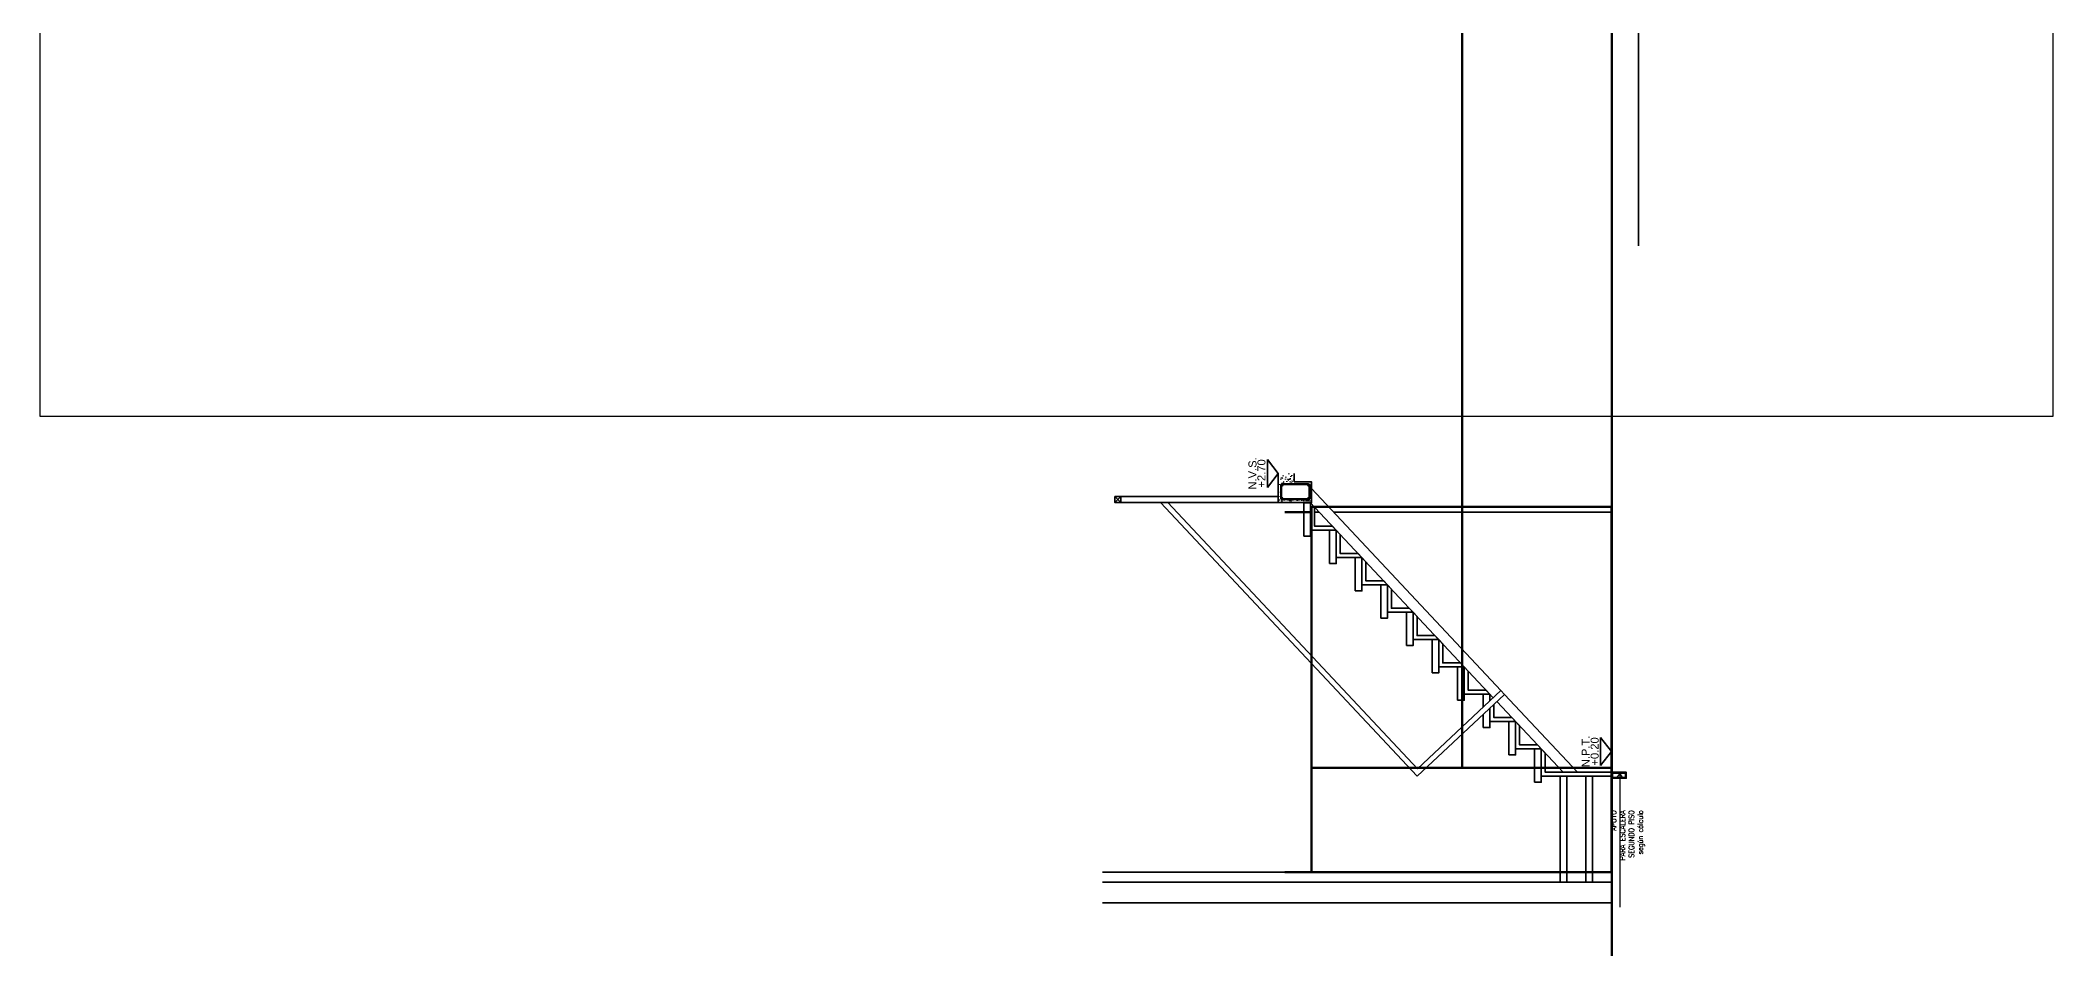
# Model space of a CAD drawing. Header units: metres. Extents: x 45 to 666, y -23 to 325.
# Drawn here: x 83.65 to 98.74, y 34.96 to 41.77 of the extents above; entities that cross this region are included whole.
import ezdxf
from ezdxf.enums import TextEntityAlignment as Align

# ---------------------------------------------------------------- set-up
doc = ezdxf.new("R2010")
doc.units = ezdxf.units.M
doc.header["$LTSCALE"] = 5
doc.header["$MEASUREMENT"] = 0
doc.layers.get('0').update_dxf_attribs({"color": 30})
doc.layers.get('DEFPOINTS').update_dxf_attribs({"color": 210})
for name, color, linetype, lineweight in [('A-ANNO-NOTE', 7, 'Continuous', 35), ('A-ELEV-MBE1', 7, 'Continuous', 35), ('A-ELEV-OTLN', 1, 'Continuous', 50), ('A-ELEV-PATT', 8, 'Continuous', 18), ('A-WALL-FULL', 7, 'Continuous', 35), ('A-WALL-FULL-EXTR', 7, 'Continuous', 35)]:
    doc.layers.add(name, color=color, linetype=linetype, lineweight=lineweight)
doc.styles.add('E-ARIAL', font='arial.ttf')
doc.styles.add('E-ROMANS', font='romans.shx', dxfattribs={"width": 0.8})
doc.dimstyles.new('E-0005_TICK_18', dxfattribs={"dimscale": 0.001, "dimtxt": 9, "dimasz": 9, "dimexe": 4.5, "dimexo": 3, "dimgap": 4.5, "dimtad": 0, "dimdec": 0, "dimlfac": 1000, "dimzin": 0, "dimdsep": 46, "dimtxsty": 'E-ROMANS', "dimblk": 'OBLIQUE', "dimcen": 4.5, "dimclrd": 256, "dimclre": 256, "dimclrt": 256, "dimadec": 0, "dimazin": 0, "dimtfac": 1, "dimtdec": 0, "dimtmove": 1, "dimatfit": 3, "dimldrblk": 'OPEN90', "dimfxl": 1, "dimtfill": 1, "dimtolj": 1, "dimtzin": 0, "dimarcsym": 0})

# ---------------------------------------------------------------- blocks, each defined once
blk = doc.blocks.new('TAG-LEVEL-CO')
for points in [[(0.352, 0.272), (-0.352, 0.272)], [(0.352, 0.272), (0, 0), (-0.352, 0.272)]]:
    blk.add_lwpolyline(points)
at = {"style": 'E-ARIAL'}
for tag, p in [('N.P.T.', (0, 0.486)), ('%%P0,00', (0, 0.262))]:
    blk.add_attdef(tag, text='', height=0.2, dxfattribs=at).set_placement(p, align=Align.BOTTOM_CENTER)
blk = doc.blocks.new('PIE DERECHO 2X2')
blk.add_lwpolyline([(-0.045, 0), (0, 0), (0, -0.045), (-0.045, -0.045), (-0.045, 0)])
at = {"color": 1}
for points in [[(-0.045, 0), (0, -0.045)], [(0, 0), (-0.045, -0.045)]]:
    blk.add_lwpolyline(points, dxfattribs=at)
blk = doc.blocks.new('_Oblique')
at = {"color": 0, "linetype": 'ByBlock', "lineweight": -2}
blk.add_line((-0.5, -0.5), (0.5, 0.5), dxfattribs=at)

msp = doc.modelspace()

# ---------------------------------------------------------------- hatches: boundary and pattern name
at = {"layer": 'A-ELEV-PATT'}
h = msp.add_hatch(dxfattribs=at)
h.set_pattern_fill('AR-CONC', color=256, scale=0.0004, style=0)
h.set_pattern_definition([(140, (95.433415, 40.77224), (0.0063756, 0.0728739), [0.00762, -0.08382]), (85, (95.433415, 40.77224), (-0.0764227, -0.0140971), [0.006096, -0.067056]), (190.451, (95.43395, 40.77831), (-0.0700467, 0.058777), [0.006476, -0.071236]), (136.1842, (95.413095, 40.77224), (0.016817, 0.1084316), [0.01143, -0.12573]), (186.6356, (95.4145, 40.78127), (-0.0989702, 0.0949617), [0.009714, -0.106854]), (81.184, (95.4131, 40.77224), (-0.09897, 0.094962), [0.009144, -0.100584]), (111, (95.418175, 40.7824), (0.0409062, 0.060646), [0.00762, -0.08382]), (56, (95.418175, 40.7824), (-0.0736752, 0.0247208), [0.006096, -0.067056]), (161.4514, (95.421584, 40.78745), (-0.0327691, 0.0853666), [0.006476, -0.071236]), (127.5, (95.433415, 40.772238), (-0.03382202, 0.00123544), [0, -0.0662432, 0, -0.068072, 0, -0.06731]), (97.5, (95.433415, 40.77224), (-0.04007223, 0.02672787), [0, -0.0388112, 0, -0.0647192, 0, -0.025654]), (57.5, (95.433415, 40.749581), (0.0022915, 0.05423624), [0, -0.0254, 0, -0.079248, 0, -0.105156]), (47.5, (95.433415, 40.73942), (-0.0101706, 0.0592517), [0, -0.03302, 0, -0.0526288, 0, -0.074676])])
h.paths.add_polyline_path([(92.9334, 38.5215), (92.9334, 38.3035), (93.1834, 38.3035), (93.1834, 38.4575), (93.0534, 38.4575), (93.0534, 38.5215)])
h.paths.add_polyline_path([(93.1697, 38.4431), (93.1697, 38.3251), (92.9517, 38.3251), (92.9517, 38.4431)], flags=16)
h.paths.add_polyline_path([(93.1647, 38.4381), (93.1647, 38.3301), (92.9567, 38.3301), (92.9567, 38.4381)], flags=0)
h.paths.add_polyline_path([(92.9617, 38.4381, -2.4142136), (92.9567, 38.4331), (92.9567, 38.3351, -2.4142136), (92.9617, 38.3301), (93.1597, 38.3301, -2.4142136), (93.1647, 38.3351), (93.1647, 38.4331, -2.5445933), (93.1601, 38.4381, 0.7800882), (93.1571, 38.4288, -0.7511408), (93.1597, 38.4381)], flags=0)

# ---------------------------------------------------------------- linework, layer by layer
at = {"layer": 'A-ANNO-NOTE'}
for p, q in [((93.9747, 36.2505), (92.0507, 38.3035)), ((93.9766, 36.3071), (92.1056, 38.3035)), ((93.9747, 36.2505), (94.6305, 36.865)), ((93.9766, 36.3071), (94.6031, 36.8942)), ((94.6305, 36.865), (94.6031, 36.8942))]:
    msp.add_line(p, q, dxfattribs=at)
at = {"layer": 'A-ELEV-MBE1'}
for p, q in [((91.7534, 38.3035), (91.7534, 38.3485)), ((91.7534, 38.3485), (92.9334, 38.3485)), ((93.1834, 38.4091), (94.6031, 36.8942)), ((91.7534, 38.3035), (92.9334, 38.3035)), ((93.1727, 38.3035), (94.5447, 36.8395)), ((93.2402, 38.2315), (93.2055, 38.2315)), ((95.4334, 38.2315), (93.3498, 38.2315)), ((93.1834, 37.1534), (93.1834, 38.0955)), ((93.1834, 35.5315), (93.1834, 37.0949)), ((94.6305, 36.865), (95.1782, 36.2805)), ((94.5721, 36.8103), (95.0686, 36.2805)), ((92.9834, 35.5315), (91.6148, 35.5315)), ((95.0467, 35.5315), (93.1834, 35.5315)), ((95.2388, 35.5315), (95.0967, 35.5315)), ((95.4334, 35.5315), (95.2888, 35.5315)), ((91.6148, 35.4555), (95.4334, 35.4555)), ((91.6148, 35.3015), (95.4334, 35.3015))]:
    msp.add_line(p, q, dxfattribs=at)
for points in [[(95.4334, 35.3015), (95.4334, 38.5215)], [(93.1255, 38.0505), (93.1755, 38.0505), (93.1755, 38.3005), (93.1255, 38.3005), (93.1255, 38.0505)], [(93.3177, 37.8455), (93.3677, 37.8455), (93.3677, 38.0955), (93.3177, 38.0955), (93.3177, 37.8455)], [(93.5098, 37.6405), (93.5598, 37.6405), (93.5598, 37.8905), (93.5098, 37.8905), (93.5098, 37.6405)], [(93.7019, 37.4355), (93.7519, 37.4355), (93.7519, 37.6855), (93.7019, 37.6855), (93.7019, 37.4355)], [(93.894, 37.2305), (93.944, 37.2305), (93.944, 37.4805), (93.894, 37.4805), (93.894, 37.2305)], [(94.0861, 37.0255), (94.1361, 37.0255), (94.1361, 37.2755), (94.0861, 37.2755), (94.0861, 37.0255)], [(94.2782, 36.8205), (94.3282, 36.8205), (94.3282, 37.0705), (94.2782, 37.0705), (94.2782, 36.8205)], [(94.4704, 36.8655), (94.4704, 36.7698)], [(94.5204, 36.8167), (94.5204, 36.8655)], [(94.5204, 36.8655), (94.5204, 36.8167)], [(94.4704, 36.6155), (94.5204, 36.6155), (94.5204, 36.7619)], [(94.4704, 36.715), (94.4704, 36.6155)], [(94.5204, 36.7619), (94.5204, 36.6605), (94.7125, 36.6605), (94.6844, 36.6905), (94.5504, 36.6905), (94.5504, 36.79)], [(94.6625, 36.4105), (94.7125, 36.4105), (94.7125, 36.6605), (94.6625, 36.6605), (94.6625, 36.4105)], [(94.8546, 36.2055), (94.9046, 36.2055), (94.9046, 36.4555), (94.8546, 36.4555), (94.8546, 36.2055)], [(95.4334, 36.2805), (94.9346, 36.2805), (94.9346, 36.4235), (94.9046, 36.4555), (94.9046, 36.2505), (95.4334, 36.2505)], [(95.0467, 35.4555), (95.0967, 35.4555), (95.0967, 36.2505), (95.0467, 36.2505), (95.0467, 35.4555)], [(95.2388, 35.4555), (95.2888, 35.4555), (95.2888, 36.2505), (95.2388, 36.2505), (95.2388, 35.4555)]]:
    msp.add_lwpolyline(points, dxfattribs=at)
for points in [[(92.9617, 38.3251), (93.1597, 38.3251, 0.4142136), (93.1697, 38.3351), (93.1697, 38.4331, 0.4142136), (93.1597, 38.4431), (92.9617, 38.4431, 0.4142136), (92.9517, 38.4331), (92.9517, 38.3351, 0.4142136)], [(92.9617, 38.3251), (93.1597, 38.3251, 0.4142136), (93.1697, 38.3351), (93.1697, 38.4331, 0.4142136), (93.1597, 38.4431), (92.9617, 38.4431, 0.4142136), (92.9517, 38.4331), (92.9517, 38.3351, 0.4142136)], [(92.9617, 38.3301), (93.1597, 38.3301, 0.4142136), (93.1647, 38.3351), (93.1647, 38.4331, 0.4142136), (93.1597, 38.4381), (92.9617, 38.4381, 0.4142136), (92.9567, 38.4331), (92.9567, 38.3351, 0.4142136)], [(92.9617, 38.3301), (93.1597, 38.3301, 0.4142136), (93.1647, 38.3351), (93.1647, 38.4331, 0.4142136), (93.1597, 38.4381), (92.9617, 38.4381, 0.4142136), (92.9567, 38.4331), (92.9567, 38.3351, 0.4142136)]]:
    msp.add_lwpolyline(points, format="xyb", close=True, dxfattribs=at)
for points in [[(93.3677, 38.0955), (93.3395, 38.1255), (93.2055, 38.1255), (93.2055, 38.2685), (93.1755, 38.3005), (93.1755, 38.0955)], [(93.5598, 37.8905), (93.5317, 37.9205), (93.3977, 37.9205), (93.3977, 38.0635), (93.3677, 38.0955), (93.3677, 37.8905)], [(93.7519, 37.6855), (93.7238, 37.7155), (93.5898, 37.7155), (93.5898, 37.8585), (93.5598, 37.8905), (93.5598, 37.6855)], [(93.944, 37.4805), (93.9159, 37.5105), (93.7819, 37.5105), (93.7819, 37.6535), (93.7519, 37.6855), (93.7519, 37.4805)], [(94.1361, 37.2755), (94.108, 37.3055), (93.974, 37.3055), (93.974, 37.4485), (93.944, 37.4805), (93.944, 37.2755)], [(94.3282, 37.0705), (94.3001, 37.1005), (94.1661, 37.1005), (94.1661, 37.2435), (94.1361, 37.2755), (94.1361, 37.0705)], [(94.5204, 36.8655), (94.4923, 36.8955), (94.3582, 36.8955), (94.3582, 37.0385), (94.3282, 37.0705), (94.3282, 36.8655)], [(94.9046, 36.4555), (94.8765, 36.4855), (94.7425, 36.4855), (94.7425, 36.6285), (94.7125, 36.6605), (94.7125, 36.4555)]]:
    msp.add_lwpolyline(points, close=True, dxfattribs=at)
for centre in [(92.9617, 38.4331), (92.9617, 38.4331), (92.9617, 38.3351), (92.9617, 38.3351), (93.1597, 38.4331), (93.1597, 38.4331), (93.1597, 38.3351), (93.1597, 38.3351)]:
    msp.add_circle(centre, 0.005, dxfattribs=at)
at = {"layer": 'A-ELEV-OTLN'}
for p, q in [((94.3114, 44.2642), (94.3114, 37.9033)), ((95.4354, 44.2642), (95.4354, 33.4459)), ((94.3114, 36.3132), (94.3114, 41.0837)), ((92.9834, 38.2315), (93.1834, 38.2315)), ((93.1834, 38.0955), (93.1834, 38.2315)), ((93.1834, 36.3132), (95.4394, 36.3132)), ((93.1834, 35.5315), (92.9834, 35.5315))]:
    msp.add_line(p, q, dxfattribs=at)
msp.add_lwpolyline([(93.1834, 35.5315), (95.4314, 35.5315), (95.4314, 38.2715), (93.1834, 38.2715)], close=True, dxfattribs=at)
at = {"layer": 'A-WALL-FULL'}
msp.add_line((93.0534, 38.4575), (93.0534, 38.5215), dxfattribs=at)
for points in [[(95.6354, 44.0642), (95.6354, 40.2284)], [(92.9334, 38.5215), (92.9334, 38.3035), (93.1834, 38.3035), (93.1834, 38.4575), (93.0534, 38.4575)]]:
    msp.add_lwpolyline(points, dxfattribs=at)
for points in [[(95.4334, 36.2355), (95.4334, 36.2805), (95.5431, 36.2805), (95.5431, 36.2355)], [(95.4394, 36.2415), (95.4394, 36.2745), (95.5371, 36.2745), (95.5371, 36.2415)]]:
    msp.add_lwpolyline(points, close=True, dxfattribs=at)
at = {"layer": 'DEFPOINTS'}
msp.add_lwpolyline([(83.6491, 55.1001), (98.741, 55.1001), (98.741, 38.9485), (83.6491, 38.9485)], close=True, dxfattribs=at)

# ---------------------------------------------------------------- block references
at = {"layer": 'A-ANNO-NOTE', "xscale": 0.3000000000000114, "yscale": 0.3000000000000114, "zscale": 0.3000000000000114, "rotation": 89.99999999998371}
for p, values in [((92.9334, 38.5215), {'%%P0,00': '+2.70', 'N.P.T.': 'N.V.S.'}), ((95.4322, 36.4371), {'%%P0,00': '+0.20', 'N.P.T.': 'N.P.T.'})]:
    msp.add_blockref('TAG-LEVEL-CO', p, dxfattribs=at).add_auto_attribs(values)
at = {"layer": 'A-WALL-FULL-EXTR'}
msp.add_blockref('PIE DERECHO 2X2', (91.7534, 38.3485), dxfattribs=at)

# ---------------------------------------------------------------- texts
at = {"layer": 'A-ANNO-NOTE', "insert": (95.5545, 35.9954), "char_height": 0.04, "attachment_point": 6, "rotation": 90, "style": 'E-ROMANS'}
msp.add_mtext('APOYO\\PPARA ESCALERA \\PSEGUNDO PISO\\Psegún cálculo', dxfattribs=at)

# ---------------------------------------------------------------- leaders
at = {"layer": 'A-ANNO-NOTE'}
msp.add_leader([(95.4933, 36.2684), (95.4933, 36.1676), (95.4933, 36.0148)], dimstyle='E-0005_TICK_18', override={"dimscale": 0.01, "dimasz": 3, "dimtad": 2, "dimldrblk": 'Open90'}, dxfattribs=at)

doc.saveas('drawing.dxf')
